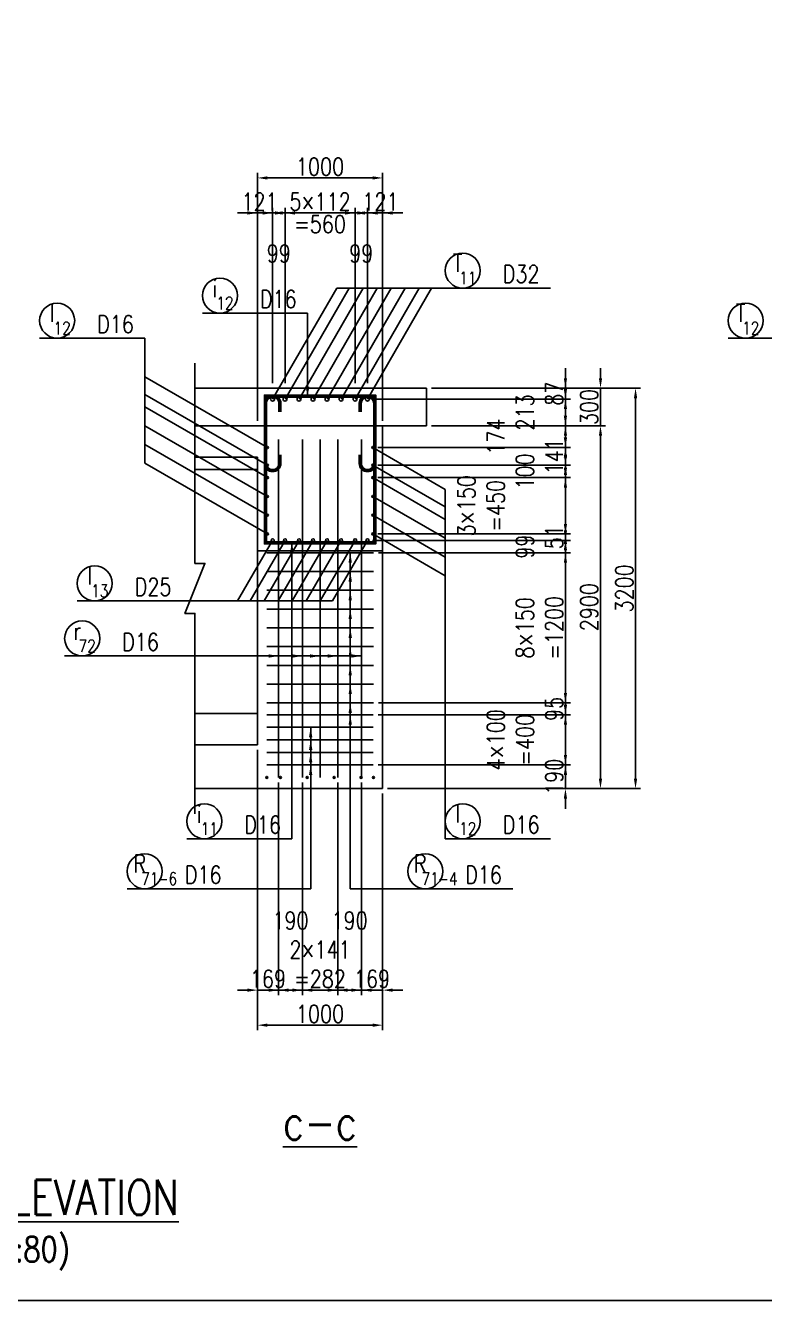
# Model space of a CAD drawing. Header units: millimetres. Extents: x -41433 to 131500, y -94900 to 39745.
# Drawn here: x 112797 to 118700, y -39900 to -29712 of the extents above; entities that cross this region are included whole.
import ezdxf
from ezdxf.enums import TextEntityAlignment as Align

# ---------------------------------------------------------------- set-up
doc = ezdxf.new("R2010")
doc.units = ezdxf.units.MM
doc.header["$LTSCALE"] = 160
doc.header["$MEASUREMENT"] = 0
doc.layers.get('0').update_dxf_attribs({"linetype": 'CONTINUOUS'})
doc.layers.get('DEFPOINTS').update_dxf_attribs({"color": 53, "linetype": 'CONTINUOUS'})
for name, color, linetype in [('DIM', 6, 'CONTINUOUS'), ('DIM-L', 6, 'CONTINUOUS'), ('GAIKEI-KEIKAKU', 4, 'CONTINUOUS'), ('TEKKIN-C', 3, 'CONTINUOUS'), ('TEKKIN-L', 2, 'CONTINUOUS'), ('TEKKIN-S', 3, 'CONTINUOUS'), ('TEXT', 4, 'CONTINUOUS'), ('TITLE', 3, 'CONTINUOUS')]:
    doc.layers.add(name, color=color, linetype=linetype)
doc.styles.add('DIM-TEXT', font='ROMANS', dxfattribs={"width": 0.8, "bigfont": 'EXTFONT'})
doc.styles.add('romans', font='romans.shx', dxfattribs={"bigfont": 'extfont.shx'})
doc.dimstyles.new('DIM40', dxfattribs={"dimscale": 40, "dimtxt": 3.5, "dimasz": 2, "dimexe": 1, "dimexo": 1, "dimgap": 0.5, "dimtad": 1, "dimdec": 0, "dimzin": 9, "dimdsep": 46, "dimtxsty": 'DIM-TEXT', "dimcen": 0, "dimclrt": 4, "dimaunit": 1, "dimadec": 4, "dimazin": 0, "dimtfac": 1, "dimtdec": 0, "dimtix": 1, "dimtmove": 2, "dimatfit": 0, "dimfxl": 1, "dimlwd": -1, "dimlwe": -1, "dimarcsym": 0})

# ---------------------------------------------------------------- blocks, each defined once
blk = doc.blocks.new('*D1051')
at = {"layer": 'DEFPOINTS', "color": 0, "transparency": 16777216}
for p in [(115576, -33925), (115576, -35125), (117110, -35125)]:
    blk.add_point(p, dxfattribs=at)
at = {"layer": 'DIM', "color": 0, "transparency": 16777216}
for p, q in [((115616, -33925), (117150, -33925)), ((117110, -34005), (117110, -35045)), ((115616, -35125), (117150, -35125))]:
    blk.add_line(p, q, dxfattribs=at)
for points in [[(117097, -34005), (117123, -34005), (117110, -33925)], [(117097, -35045), (117123, -35045), (117110, -35125)]]:
    blk.add_solid(points, dxfattribs=at)
at = {"layer": 'DIM', "color": 4, "transparency": 16777216, "insert": (116903, -34525), "char_height": 140, "attachment_point": 5, "rotation": 90, "style": 'DIM-TEXT'}
blk.add_mtext('8×150\\P=1200', dxfattribs=at)
blk = doc.blocks.new('ARROW_4')
at = {"color": 0}
blk.add_solid([(0, 0), (-1, 0.2), (-1, -0.2)], dxfattribs=at)
blk = doc.blocks.new('*D1050')
at = {"layer": 'DEFPOINTS', "color": 0, "transparency": 16777216}
for p in [(115529, -33826), (115576, -33925), (117110, -33826)]:
    blk.add_point(p, dxfattribs=at)
at = {"layer": 'DIM', "color": 0, "transparency": 16777216}
for p, q in [((117110, -33746), (117110, -33666)), ((115569, -33826), (117150, -33826)), ((115616, -33925), (117150, -33925)), ((117110, -33925), (117110, -33826)), ((117110, -34005), (117110, -34085))]:
    blk.add_line(p, q, dxfattribs=at)
for points in [[(117097, -33746), (117123, -33746), (117110, -33826)], [(117097, -34005), (117123, -34005), (117110, -33925)]]:
    blk.add_solid(points, dxfattribs=at)
at = {"layer": 'DIM', "color": 4, "transparency": 16777216, "insert": (116903, -33876), "char_height": 140, "attachment_point": 5, "rotation": 90, "style": 'DIM-TEXT'}
blk.add_mtext('99\\P ', dxfattribs=at)
blk = doc.blocks.new('*D1052')
at = {"layer": 'DEFPOINTS', "color": 0, "transparency": 16777216}
for p in [(115571, -33775), (117110, -33775), (115529, -33826)]:
    blk.add_point(p, dxfattribs=at)
at = {"layer": 'DIM', "color": 0, "transparency": 16777216}
for p, q in [((117110, -33695), (117110, -33615)), ((115611, -33775), (117150, -33775)), ((117110, -33826), (117110, -33775)), ((115569, -33826), (117150, -33826)), ((117110, -33906), (117110, -33986))]:
    blk.add_line(p, q, dxfattribs=at)
for points in [[(117097, -33695), (117123, -33695), (117110, -33775)], [(117097, -33906), (117123, -33906), (117110, -33826)]]:
    blk.add_solid(points, dxfattribs=at)
at = {"layer": 'DIM', "color": 4, "transparency": 16777216, "insert": (117020, -33801), "char_height": 140, "attachment_point": 5, "rotation": 90, "style": 'DIM-TEXT'}
blk.add_mtext('51', dxfattribs=at)
blk = doc.blocks.new('*D1053')
at = {"layer": 'DEFPOINTS', "color": 0, "transparency": 16777216}
for p in [(115571, -33325), (117110, -33325), (115571, -33775)]:
    blk.add_point(p, dxfattribs=at)
at = {"layer": 'DIM', "color": 0, "transparency": 16777216}
for p, q in [((117110, -33245), (117110, -33165)), ((115611, -33325), (117150, -33325)), ((117110, -33775), (117110, -33325)), ((115611, -33775), (117150, -33775)), ((117110, -33855), (117110, -33935))]:
    blk.add_line(p, q, dxfattribs=at)
for points in [[(117097, -33245), (117123, -33245), (117110, -33325)], [(117097, -33855), (117123, -33855), (117110, -33775)]]:
    blk.add_solid(points, dxfattribs=at)
at = {"layer": 'DIM', "color": 4, "transparency": 16777216, "insert": (116670, -33550), "char_height": 140, "attachment_point": 5, "rotation": 90, "style": 'DIM-TEXT'}
blk.add_mtext('3×150\\P=450\\P\\P ', dxfattribs=at)
blk = doc.blocks.new('*D1054')
at = {"layer": 'DEFPOINTS', "color": 0, "transparency": 16777216}
for p in [(115571, -33225), (117110, -33225), (115571, -33325)]:
    blk.add_point(p, dxfattribs=at)
at = {"layer": 'DIM', "color": 0, "transparency": 16777216}
for p, q in [((117110, -33145), (117110, -33065)), ((115611, -33225), (117150, -33225)), ((117110, -33325), (117110, -33225)), ((115611, -33325), (117150, -33325)), ((117110, -33405), (117110, -33485))]:
    blk.add_line(p, q, dxfattribs=at)
for points in [[(117097, -33145), (117123, -33145), (117110, -33225)], [(117097, -33405), (117123, -33405), (117110, -33325)]]:
    blk.add_solid(points, dxfattribs=at)
at = {"layer": 'DIM', "color": 4, "transparency": 16777216, "insert": (116903, -33275), "char_height": 140, "attachment_point": 5, "rotation": 90, "style": 'DIM-TEXT'}
blk.add_mtext('100\\P ', dxfattribs=at)
blk = doc.blocks.new('*D1055')
at = {"layer": 'DEFPOINTS', "color": 0, "transparency": 16777216}
for p in [(115571, -33084), (117110, -33084), (115571, -33225)]:
    blk.add_point(p, dxfattribs=at)
at = {"layer": 'DIM', "color": 0, "transparency": 16777216}
for p, q in [((117110, -33004), (117110, -32924)), ((115611, -33084), (117150, -33084)), ((117110, -33225), (117110, -33084)), ((115611, -33225), (117150, -33225)), ((117110, -33305), (117110, -33385))]:
    blk.add_line(p, q, dxfattribs=at)
for points in [[(117097, -33004), (117123, -33004), (117110, -33084)], [(117097, -33305), (117123, -33305), (117110, -33225)]]:
    blk.add_solid(points, dxfattribs=at)
at = {"layer": 'DIM', "color": 4, "transparency": 16777216, "insert": (117020, -33155), "char_height": 140, "attachment_point": 5, "rotation": 90, "style": 'DIM-TEXT'}
blk.add_mtext('141', dxfattribs=at)
blk = doc.blocks.new('*D1056')
at = {"layer": 'DEFPOINTS', "color": 0, "transparency": 16777216}
for p in [(116000, -32910), (117110, -32910), (115571, -33084)]:
    blk.add_point(p, dxfattribs=at)
at = {"layer": 'DIM', "color": 0, "transparency": 16777216}
for p, q in [((117110, -32830), (117110, -32750)), ((116040, -32910), (117150, -32910)), ((117110, -33084), (117110, -32910)), ((115611, -33084), (117150, -33084)), ((117110, -33164), (117110, -33244))]:
    blk.add_line(p, q, dxfattribs=at)
for points in [[(117097, -32830), (117123, -32830), (117110, -32910)], [(117097, -33164), (117123, -33164), (117110, -33084)]]:
    blk.add_solid(points, dxfattribs=at)
at = {"layer": 'DIM', "color": 4, "transparency": 16777216, "insert": (116787, -32997), "char_height": 140, "attachment_point": 5, "rotation": 90, "style": 'DIM-TEXT'}
blk.add_mtext('174\\P\\P ', dxfattribs=at)
blk = doc.blocks.new('*D1258')
at = {"layer": 'DEFPOINTS', "color": 0, "transparency": 16777216}
for p in [(114650, -35460), (115650, -35810), (114650, -37700)]:
    blk.add_point(p, dxfattribs=at)
at = {"layer": 'DIM', "color": 0, "transparency": 16777216}
for p, q in [((114650, -35500), (114650, -37740)), ((115650, -35850), (115650, -37740)), ((115570, -37700), (114730, -37700))]:
    blk.add_line(p, q, dxfattribs=at)
for points in [[(114730, -37687), (114730, -37713), (114650, -37700)], [(115570, -37687), (115570, -37713), (115650, -37700)]]:
    blk.add_solid(points, dxfattribs=at)
at = {"layer": 'DIM', "color": 4, "transparency": 16777216, "insert": (115150, -37610), "char_height": 140, "attachment_point": 5, "style": 'DIM-TEXT'}
blk.add_mtext('1000', dxfattribs=at)
blk = doc.blocks.new('*D1259')
at = {"layer": 'DEFPOINTS', "color": 0, "transparency": 16777216}
for p in [(115481, -35720), (115650, -35810), (115481, -37420)]:
    blk.add_point(p, dxfattribs=at)
at = {"layer": 'DIM', "color": 0, "transparency": 16777216}
for p, q in [((115481, -35760), (115481, -37460)), ((115650, -35850), (115650, -37460)), ((115401, -37420), (115321, -37420)), ((115650, -37420), (115481, -37420)), ((115730, -37420), (115810, -37420))]:
    blk.add_line(p, q, dxfattribs=at)
for points in [[(115401, -37407), (115401, -37433), (115481, -37420)], [(115730, -37407), (115730, -37433), (115650, -37420)]]:
    blk.add_solid(points, dxfattribs=at)
at = {"layer": 'DIM', "color": 4, "transparency": 16777216, "insert": (115565, -37330), "char_height": 140, "attachment_point": 5, "style": 'DIM-TEXT'}
blk.add_mtext('169', dxfattribs=at)
blk = doc.blocks.new('*D1260')
at = {"layer": 'DEFPOINTS', "color": 0, "transparency": 16777216}
for p in [(115291, -35720), (115481, -35720), (115291, -37420)]:
    blk.add_point(p, dxfattribs=at)
at = {"layer": 'DIM', "color": 0, "transparency": 16777216}
for p, q in [((115291, -35760), (115291, -37460)), ((115481, -35760), (115481, -37460)), ((115211, -37420), (115131, -37420)), ((115481, -37420), (115291, -37420)), ((115561, -37420), (115641, -37420))]:
    blk.add_line(p, q, dxfattribs=at)
for points in [[(115211, -37407), (115211, -37433), (115291, -37420)], [(115561, -37407), (115561, -37433), (115481, -37420)]]:
    blk.add_solid(points, dxfattribs=at)
at = {"layer": 'DIM', "color": 4, "transparency": 16777216, "insert": (115386, -37097), "char_height": 140, "attachment_point": 5, "style": 'DIM-TEXT'}
blk.add_mtext('190\\P \\P ', dxfattribs=at)
blk = doc.blocks.new('*D1261')
at = {"layer": 'DEFPOINTS', "color": 0, "transparency": 16777216}
for p in [(115009, -35720), (115291, -35720), (115009, -37420)]:
    blk.add_point(p, dxfattribs=at)
at = {"layer": 'DIM', "color": 0, "transparency": 16777216}
for p, q in [((115009, -35760), (115009, -37460)), ((115291, -35760), (115291, -37460)), ((114929, -37420), (114849, -37420)), ((115291, -37420), (115009, -37420)), ((115371, -37420), (115451, -37420))]:
    blk.add_line(p, q, dxfattribs=at)
for points in [[(114929, -37407), (114929, -37433), (115009, -37420)], [(115371, -37407), (115371, -37433), (115291, -37420)]]:
    blk.add_solid(points, dxfattribs=at)
at = {"layer": 'DIM', "color": 4, "transparency": 16777216, "insert": (115150, -37213), "char_height": 140, "attachment_point": 5, "style": 'DIM-TEXT'}
blk.add_mtext('2×141\\P=282', dxfattribs=at)
blk = doc.blocks.new('*D1262')
at = {"layer": 'DEFPOINTS', "color": 0, "transparency": 16777216}
for p in [(114819, -35720), (115009, -35720), (115009, -37420)]:
    blk.add_point(p, dxfattribs=at)
at = {"layer": 'DIM', "color": 0, "transparency": 16777216}
for p, q in [((114819, -35760), (114819, -37460)), ((115009, -35760), (115009, -37460)), ((114739, -37420), (114659, -37420)), ((114819, -37420), (115009, -37420)), ((115089, -37420), (115169, -37420))]:
    blk.add_line(p, q, dxfattribs=at)
for points in [[(114739, -37407), (114739, -37433), (114819, -37420)], [(115089, -37407), (115089, -37433), (115009, -37420)]]:
    blk.add_solid(points, dxfattribs=at)
at = {"layer": 'DIM', "color": 4, "transparency": 16777216, "insert": (114914, -37097), "char_height": 140, "attachment_point": 5, "style": 'DIM-TEXT'}
blk.add_mtext('190\\P \\P ', dxfattribs=at)
blk = doc.blocks.new('*D1263')
at = {"layer": 'DEFPOINTS', "color": 0, "transparency": 16777216}
for p in [(114650, -35460), (114819, -35720), (114819, -37420)]:
    blk.add_point(p, dxfattribs=at)
at = {"layer": 'DIM', "color": 0, "transparency": 16777216}
for p, q in [((114650, -35500), (114650, -37460)), ((114819, -35760), (114819, -37460)), ((114570, -37420), (114490, -37420)), ((114650, -37420), (114819, -37420)), ((114899, -37420), (114979, -37420))]:
    blk.add_line(p, q, dxfattribs=at)
for points in [[(114570, -37407), (114570, -37433), (114650, -37420)], [(114899, -37407), (114899, -37433), (114819, -37420)]]:
    blk.add_solid(points, dxfattribs=at)
at = {"layer": 'DIM', "color": 4, "transparency": 16777216, "insert": (114734, -37330), "char_height": 140, "attachment_point": 5, "style": 'DIM-TEXT'}
blk.add_mtext('169', dxfattribs=at)
blk = doc.blocks.new('*D1264')
at = {"layer": 'DEFPOINTS', "color": 0, "transparency": 16777216}
for p in [(115576, -35125), (115574, -35220), (117110, -35220)]:
    blk.add_point(p, dxfattribs=at)
at = {"layer": 'DIM', "color": 0, "transparency": 16777216}
for p, q in [((117110, -35045), (117110, -34965)), ((115616, -35125), (117150, -35125)), ((117110, -35125), (117110, -35220)), ((115614, -35220), (117150, -35220)), ((117110, -35300), (117110, -35380))]:
    blk.add_line(p, q, dxfattribs=at)
for points in [[(117097, -35045), (117123, -35045), (117110, -35125)], [(117097, -35300), (117123, -35300), (117110, -35220)]]:
    blk.add_solid(points, dxfattribs=at)
at = {"layer": 'DIM', "color": 4, "transparency": 16777216, "insert": (117020, -35173), "char_height": 140, "attachment_point": 5, "rotation": 90, "style": 'DIM-TEXT'}
blk.add_mtext('95', dxfattribs=at)
blk = doc.blocks.new('*D1265')
at = {"layer": 'DEFPOINTS', "color": 0, "transparency": 16777216}
for p in [(115574, -35220), (115574, -35620), (117110, -35620)]:
    blk.add_point(p, dxfattribs=at)
at = {"layer": 'DIM', "color": 0, "transparency": 16777216}
for p, q in [((117110, -35140), (117110, -35060)), ((115614, -35220), (117150, -35220)), ((117110, -35220), (117110, -35620)), ((115614, -35620), (117150, -35620)), ((117110, -35700), (117110, -35780))]:
    blk.add_line(p, q, dxfattribs=at)
for points in [[(117097, -35140), (117123, -35140), (117110, -35220)], [(117097, -35700), (117123, -35700), (117110, -35620)]]:
    blk.add_solid(points, dxfattribs=at)
at = {"layer": 'DIM', "color": 4, "transparency": 16777216, "insert": (116787, -35420), "char_height": 140, "attachment_point": 5, "rotation": 90, "style": 'DIM-TEXT'}
blk.add_mtext('4×100\\P=400\\P ', dxfattribs=at)
blk = doc.blocks.new('*D1266')
at = {"layer": 'DEFPOINTS', "color": 0, "transparency": 16777216}
for p in [(115574, -35620), (115650, -35810), (117110, -35810)]:
    blk.add_point(p, dxfattribs=at)
at = {"layer": 'DIM', "color": 0, "transparency": 16777216}
for p, q in [((117110, -35540), (117110, -35460)), ((115614, -35620), (117150, -35620)), ((117110, -35620), (117110, -35810)), ((115690, -35810), (117150, -35810)), ((117110, -35890), (117110, -35970))]:
    blk.add_line(p, q, dxfattribs=at)
for points in [[(117097, -35540), (117123, -35540), (117110, -35620)], [(117097, -35890), (117123, -35890), (117110, -35810)]]:
    blk.add_solid(points, dxfattribs=at)
at = {"layer": 'DIM', "color": 4, "transparency": 16777216, "insert": (117020, -35715), "char_height": 140, "attachment_point": 5, "rotation": 90, "style": 'DIM-TEXT'}
blk.add_mtext('190', dxfattribs=at)
blk = doc.blocks.new('*D1267')
at = {"layer": 'DEFPOINTS', "color": 0, "transparency": 16777216}
for p in [(116000, -32610), (116000, -32910), (117390, -32910)]:
    blk.add_point(p, dxfattribs=at)
at = {"layer": 'DIM', "color": 0, "transparency": 16777216}
for p, q in [((117390, -32530), (117390, -32450)), ((116040, -32610), (117430, -32610)), ((117390, -32610), (117390, -32910)), ((116040, -32910), (117430, -32910)), ((117390, -32990), (117390, -33070))]:
    blk.add_line(p, q, dxfattribs=at)
for points in [[(117377, -32530), (117403, -32530), (117390, -32610)], [(117377, -32990), (117403, -32990), (117390, -32910)]]:
    blk.add_solid(points, dxfattribs=at)
at = {"layer": 'DIM', "color": 4, "transparency": 16777216, "insert": (117300, -32760), "char_height": 140, "attachment_point": 5, "rotation": 90, "style": 'DIM-TEXT'}
blk.add_mtext('300', dxfattribs=at)
blk = doc.blocks.new('*D1268')
at = {"layer": 'DEFPOINTS', "color": 0, "transparency": 16777216}
for p in [(116000, -32910), (115650, -35810), (117390, -35810)]:
    blk.add_point(p, dxfattribs=at)
at = {"layer": 'DIM', "color": 0, "transparency": 16777216}
for p, q in [((116040, -32910), (117430, -32910)), ((117390, -32990), (117390, -35730)), ((115690, -35810), (117430, -35810))]:
    blk.add_line(p, q, dxfattribs=at)
for points in [[(117377, -32990), (117403, -32990), (117390, -32910)], [(117377, -35730), (117403, -35730), (117390, -35810)]]:
    blk.add_solid(points, dxfattribs=at)
at = {"layer": 'DIM', "color": 4, "transparency": 16777216, "insert": (117300, -34360), "char_height": 140, "attachment_point": 5, "rotation": 90, "style": 'DIM-TEXT'}
blk.add_mtext('2900', dxfattribs=at)
blk = doc.blocks.new('*D1269')
at = {"layer": 'DEFPOINTS', "color": 0, "transparency": 16777216}
for p in [(116000, -32610), (115650, -35810), (117670, -35810)]:
    blk.add_point(p, dxfattribs=at)
at = {"layer": 'DIM', "color": 0, "transparency": 16777216}
for p, q in [((116040, -32610), (117710, -32610)), ((117670, -32690), (117670, -35730)), ((115690, -35810), (117710, -35810))]:
    blk.add_line(p, q, dxfattribs=at)
for points in [[(117657, -32690), (117683, -32690), (117670, -32610)], [(117657, -35730), (117683, -35730), (117670, -35810)]]:
    blk.add_solid(points, dxfattribs=at)
at = {"layer": 'DIM', "color": 4, "transparency": 16777216, "insert": (117580, -34210), "char_height": 140, "attachment_point": 5, "rotation": 90, "style": 'DIM-TEXT'}
blk.add_mtext('3200', dxfattribs=at)
blk = doc.blocks.new('*D1219')
at = {"layer": 'DEFPOINTS', "color": 0, "transparency": 16777216}
for p in [(115529, -32697), (116000, -32610), (117110, -32697)]:
    blk.add_point(p, dxfattribs=at)
at = {"layer": 'DIM', "color": 0, "transparency": 16777216}
for p, q in [((117110, -32530), (117110, -32450)), ((115569, -32697), (117150, -32697)), ((116040, -32610), (117150, -32610)), ((117110, -32610), (117110, -32697)), ((117110, -32777), (117110, -32857))]:
    blk.add_line(p, q, dxfattribs=at)
for points in [[(117097, -32530), (117123, -32530), (117110, -32610)], [(117097, -32777), (117123, -32777), (117110, -32697)]]:
    blk.add_solid(points, dxfattribs=at)
at = {"layer": 'DIM', "color": 4, "transparency": 16777216, "insert": (117020, -32654), "char_height": 140, "attachment_point": 5, "rotation": 90, "style": 'DIM-TEXT'}
blk.add_mtext('87', dxfattribs=at)
blk = doc.blocks.new('*D1220')
at = {"layer": 'DEFPOINTS', "color": 0, "transparency": 16777216}
for p in [(115529, -32697), (116000, -32910), (117110, -32910)]:
    blk.add_point(p, dxfattribs=at)
at = {"layer": 'DIM', "color": 0, "transparency": 16777216}
for p, q in [((117110, -32617), (117110, -32537)), ((115569, -32697), (117150, -32697)), ((117110, -32697), (117110, -32910)), ((116040, -32910), (117150, -32910)), ((117110, -32990), (117110, -33070))]:
    blk.add_line(p, q, dxfattribs=at)
for points in [[(117097, -32617), (117123, -32617), (117110, -32697)], [(117097, -32990), (117123, -32990), (117110, -32910)]]:
    blk.add_solid(points, dxfattribs=at)
at = {"layer": 'DIM', "color": 4, "transparency": 16777216, "insert": (116903, -32804), "char_height": 140, "attachment_point": 5, "rotation": 90, "style": 'DIM-TEXT'}
blk.add_mtext('213\\P ', dxfattribs=at)
blk = doc.blocks.new('*D1288')
at = {"layer": 'DEFPOINTS', "color": 0, "transparency": 16777216}
for p in [(114650, -30930), (114650, -32910), (115650, -32910)]:
    blk.add_point(p, dxfattribs=at)
at = {"layer": 'DIM', "color": 0, "transparency": 16777216}
for p, q in [((114650, -32870), (114650, -30890)), ((115570, -30930), (114730, -30930)), ((115650, -32870), (115650, -30890))]:
    blk.add_line(p, q, dxfattribs=at)
for points in [[(114730, -30917), (114730, -30943), (114650, -30930)], [(115570, -30917), (115570, -30943), (115650, -30930)]]:
    blk.add_solid(points, dxfattribs=at)
at = {"layer": 'DIM', "color": 4, "transparency": 16777216, "insert": (115150, -30840), "char_height": 140, "attachment_point": 5, "style": 'DIM-TEXT'}
blk.add_mtext('1000', dxfattribs=at)
blk = doc.blocks.new('*D1289')
at = {"layer": 'DEFPOINTS', "color": 0, "transparency": 16777216}
for p in [(115529, -31210), (115529, -32610), (115650, -32910)]:
    blk.add_point(p, dxfattribs=at)
at = {"layer": 'DIM', "color": 0, "transparency": 16777216}
for p, q in [((115529, -32570), (115529, -31170)), ((115650, -32870), (115650, -31170)), ((115449, -31210), (115369, -31210)), ((115650, -31210), (115529, -31210)), ((115730, -31210), (115810, -31210))]:
    blk.add_line(p, q, dxfattribs=at)
for points in [[(115449, -31197), (115449, -31223), (115529, -31210)], [(115730, -31197), (115730, -31223), (115650, -31210)]]:
    blk.add_solid(points, dxfattribs=at)
at = {"layer": 'DIM', "color": 4, "transparency": 16777216, "insert": (115632, -31120), "char_height": 140, "attachment_point": 5, "style": 'DIM-TEXT'}
blk.add_mtext('121', dxfattribs=at)
blk = doc.blocks.new('*D1290')
at = {"layer": 'DEFPOINTS', "color": 0, "transparency": 16777216}
for p in [(115430, -31210), (115430, -32610), (115529, -32610)]:
    blk.add_point(p, dxfattribs=at)
at = {"layer": 'DIM', "color": 0, "transparency": 16777216}
for p, q in [((115430, -32570), (115430, -31170)), ((115529, -32570), (115529, -31170)), ((115350, -31210), (115270, -31210)), ((115529, -31210), (115430, -31210)), ((115609, -31210), (115689, -31210))]:
    blk.add_line(p, q, dxfattribs=at)
for points in [[(115350, -31197), (115350, -31223), (115430, -31210)], [(115609, -31197), (115609, -31223), (115529, -31210)]]:
    blk.add_solid(points, dxfattribs=at)
at = {"layer": 'DIM', "color": 4, "transparency": 16777216, "insert": (115479, -31417), "char_height": 140, "attachment_point": 5, "style": 'DIM-TEXT'}
blk.add_mtext('\\P99', dxfattribs=at)
blk = doc.blocks.new('*D1291')
at = {"layer": 'DEFPOINTS', "color": 0, "transparency": 16777216}
for p in [(114870, -31210), (114870, -32610), (115430, -32610)]:
    blk.add_point(p, dxfattribs=at)
at = {"layer": 'DIM', "color": 0, "transparency": 16777216}
for p, q in [((114870, -32570), (114870, -31170)), ((115430, -32570), (115430, -31170)), ((114790, -31210), (114710, -31210)), ((115430, -31210), (114870, -31210)), ((115510, -31210), (115590, -31210))]:
    blk.add_line(p, q, dxfattribs=at)
for points in [[(114790, -31197), (114790, -31223), (114870, -31210)], [(115510, -31197), (115510, -31223), (115430, -31210)]]:
    blk.add_solid(points, dxfattribs=at)
at = {"layer": 'DIM', "color": 4, "transparency": 16777216, "char_height": 140, "attachment_point": 5, "style": 'DIM-TEXT'}
for s, insert in [('5×112', (115150, -31120)), ('=560', (115150, -31300))]:
    blk.add_mtext(s, dxfattribs=dict(at, insert=insert))
blk = doc.blocks.new('*D1292')
at = {"layer": 'DEFPOINTS', "color": 0, "transparency": 16777216}
for p in [(114771, -31210), (114771, -32610), (114870, -32610)]:
    blk.add_point(p, dxfattribs=at)
at = {"layer": 'DIM', "color": 0, "transparency": 16777216}
for p, q in [((114771, -32570), (114771, -31170)), ((114870, -32570), (114870, -31170)), ((114691, -31210), (114611, -31210)), ((114870, -31210), (114771, -31210)), ((114950, -31210), (115030, -31210))]:
    blk.add_line(p, q, dxfattribs=at)
for points in [[(114691, -31197), (114691, -31223), (114771, -31210)], [(114950, -31197), (114950, -31223), (114870, -31210)]]:
    blk.add_solid(points, dxfattribs=at)
at = {"layer": 'DIM', "color": 4, "transparency": 16777216, "insert": (114820, -31417), "char_height": 140, "attachment_point": 5, "style": 'DIM-TEXT'}
blk.add_mtext('\\P99', dxfattribs=at)
blk = doc.blocks.new('*D1293')
at = {"layer": 'DEFPOINTS', "color": 0, "transparency": 16777216}
for p in [(114650, -31210), (114771, -32610), (114650, -32910)]:
    blk.add_point(p, dxfattribs=at)
at = {"layer": 'DIM', "color": 0, "transparency": 16777216}
for p, q in [((114650, -32870), (114650, -31170)), ((114771, -32570), (114771, -31170)), ((114570, -31210), (114490, -31210)), ((114771, -31210), (114650, -31210)), ((114851, -31210), (114931, -31210))]:
    blk.add_line(p, q, dxfattribs=at)
for points in [[(114570, -31197), (114570, -31223), (114650, -31210)], [(114851, -31197), (114851, -31223), (114771, -31210)]]:
    blk.add_solid(points, dxfattribs=at)
at = {"layer": 'DIM', "color": 4, "transparency": 16777216, "insert": (114667, -31120), "char_height": 140, "attachment_point": 5, "style": 'DIM-TEXT'}
blk.add_mtext('121', dxfattribs=at)

msp = doc.modelspace()

# ---------------------------------------------------------------- linework, layer by layer
at = {"layer": 'DEFPOINTS', "flags": 128}
msp.add_lwpolyline([(131500, -19500), (100000, -19500), (100000, -39900), (131500, -39900)], close=True, dxfattribs=at)
at = {"layer": 'DEFPOINTS'}
for points in [[(115463, -32799), (115463, -32731, -1), (115595, -32731), (115595, -33855), (114705, -33855), (114705, -32731, -1), (114837, -32731), (114837, -32799)], [(115463, -33143), (115463, -33211, 1), (115595, -33211), (115595, -32665), (114705, -32665), (114705, -33211, 1), (114837, -33211), (114837, -33143)], [(115479, -32799), (115479, -32731, -1), (115579, -32731), (115579, -33839), (114721, -33839), (114721, -32731, -1), (114821, -32731), (114821, -32799)], [(115479, -33143), (115479, -33211, 1), (115579, -33211), (115579, -32681), (114721, -32681), (114721, -33211, 1), (114821, -33211), (114821, -33143)]]:
    msp.add_lwpolyline(points, format="xyb", dxfattribs=at)
for centre, radius in [((114724, -35720), 8), ((114724, -35720), 4), ((114832.8, -35720), 8), ((114832.8, -35720), 4), ((115047.67, -35720), 8), ((115047.67, -35720), 4), ((115262.33, -35720), 8), ((115262.33, -35720), 4), ((115477.2, -35720), 8), ((115477.2, -35720), 4), ((115576, -35720), 8), ((115576, -35720), 4)]:
    msp.add_circle(centre, radius, dxfattribs=at)
at = {"layer": 'DIM-L'}
for p, q in [((114771, -32697), (115283.11, -31810)), ((114870, -32697), (115382.11, -31810)), ((114982, -32697), (115494.11, -31810)), ((115094, -32697), (115606.11, -31810)), ((115206, -32697), (115718.11, -31810)), ((115283.11, -31810), (116150, -31810)), ((115318, -32697), (115830.11, -31810)), ((115430, -32697), (115942.11, -31810)), ((115529, -32697), (116041.11, -31810)), ((116990, -31810), (116150, -31810)), ((115050, -32010), (114210, -32010)), ((115050, -32673), (115050, -32010)), ((113750, -32210), (112910, -32210)), ((113750, -32210), (113750, -33209.77)), ((119250, -32210), (118410, -32210)), ((113750, -32518.77), (114729, -33084)), ((113750, -32659.77), (114729, -33225)), ((113750, -32759.77), (114729, -33325)), ((113750, -32909.77), (114729, -33475)), ((113750, -33059.77), (114729, -33625)), ((115571, -33084), (116150, -33418.29)), ((113750, -33209.77), (114729, -33775)), ((115571, -33225), (116150, -33559.29)), ((115571, -33325), (116150, -33659.29)), ((115571, -33475), (116150, -33809.29)), ((116150, -33418.29), (116150, -36210)), ((115571, -33625), (116150, -33959.29)), ((115571, -33775), (116150, -34109.29)), ((114771, -33826.5), (114491.85, -34310)), ((114870, -33826.5), (114590.85, -34310)), ((114982, -33826.5), (114702.85, -34310)), ((115094, -33826.5), (114814.85, -34310)), ((114925, -33847), (114925, -36210)), ((115206, -33826.5), (114926.85, -34310)), ((115318, -33826.5), (115038.85, -34310)), ((115430, -33826.5), (115150.85, -34310)), ((115529, -33826.5), (115249.85, -34310)), ((115391, -33925), (115391, -36610)), ((114050, -34310), (113210, -34310)), ((115249.85, -34310), (114050, -34310)), ((113950, -34750), (113110, -34750)), ((115481, -34750), (113950, -34750)), ((115075, -35320), (115075, -36610)), ((114925, -36210), (114085, -36210)), ((116990, -36210), (116150, -36210)), ((114450, -36610), (113610, -36610)), ((115075, -36610), (114450, -36610)), ((115850, -36610), (115391, -36610)), ((116690, -36610), (115850, -36610))]:
    msp.add_line(p, q, dxfattribs=at)
at = {"layer": 'DIM-L', "flags": 128}
msp.add_lwpolyline([(114150, -32410), (114150, -34010), (114230, -34010), (114070, -34410), (114150, -34410), (114150, -36010)], dxfattribs=at)
at = {"layer": 'DIM-L'}
for centre in [(116290, -31670), (114350, -31870), (113050, -32070), (118550, -32070), (113350, -34170), (113250, -34610), (114225, -36070), (116290, -36070), (113750, -36470), (115990, -36470)]:
    msp.add_circle(centre, 140, dxfattribs=at)
for points in [[(115404.33, -34005), (115377.67, -34005), (115391, -33925)], [(115404.33, -34155), (115377.67, -34155), (115391, -34075)], [(115404.33, -34305), (115377.67, -34305), (115391, -34225)], [(115404.33, -34455), (115377.67, -34455), (115391, -34375)], [(115404.33, -34605), (115377.67, -34605), (115391, -34525)], [(114739, -34763.33), (114739, -34736.67), (114819, -34750)], [(114929, -34763.33), (114929, -34736.67), (115009, -34750)], [(115070, -34763.33), (115070, -34736.67), (115150, -34750)], [(115211, -34763.33), (115211, -34736.67), (115291, -34750)], [(115404.33, -34755), (115377.67, -34755), (115391, -34675)], [(115401, -34763.33), (115401, -34736.67), (115481, -34750)], [(115404.33, -34905), (115377.67, -34905), (115391, -34825)], [(115404.33, -35055), (115377.67, -35055), (115391, -34975)], [(115404.33, -35205), (115377.67, -35205), (115391, -35125)], [(115404.33, -35300), (115377.67, -35300), (115391, -35220)], [(115088.33, -35400), (115061.67, -35400), (115075, -35320)], [(115088.33, -35500), (115061.67, -35500), (115075, -35420)], [(115088.33, -35600), (115061.67, -35600), (115075, -35520)], [(115088.33, -35700), (115061.67, -35700), (115075, -35620)]]:
    msp.add_solid(points, dxfattribs=at)
at = {"layer": 'GAIKEI-KEIKAKU'}
for p, q in [((116000, -32610), (114150, -32610)), ((116000, -32610), (116000, -32910)), ((116000, -32910), (114150, -32910)), ((115650, -32910), (115650, -35810)), ((114650, -33160), (114150, -33160)), ((114650, -33160), (114650, -35460)), ((114650, -33260), (114150, -33260)), ((115650, -33910), (114650, -33910)), ((114650, -35210), (114150, -35210)), ((114650, -35460), (114150, -35460)), ((115650, -35810), (114150, -35810))]:
    msp.add_line(p, q, dxfattribs=at)
at = {"layer": 'TEKKIN-C'}
for p, q in [((114819, -35720), (114819, -33020)), ((115009, -35720), (115009, -33020)), ((115150, -35720), (115150, -33020)), ((115291, -35720), (115291, -33020)), ((115481, -35720), (115481, -33020))]:
    msp.add_line(p, q, dxfattribs=at)
for centre, radius in [((114771, -32697), 16), ((114870, -32697), 16), ((114982, -32697), 16), ((115094, -32697), 16), ((115206, -32697), 16), ((115318, -32697), 16), ((115430, -32697), 16), ((115529, -32697), 16), ((114729, -33084), 8), ((115571, -33084), 8), ((114729, -33225), 8), ((115571, -33225), 8), ((114729, -33325), 8), ((115571, -33325), 8), ((114729, -33475), 8), ((115571, -33475), 8), ((114729, -33625), 8), ((115571, -33625), 8), ((114729, -33775), 8), ((114771, -33826.5), 12.5), ((114870, -33826.5), 12.5), ((114982, -33826.5), 12.5), ((115094, -33826.5), 12.5), ((115206, -33826.5), 12.5), ((115318, -33826.5), 12.5), ((115430, -33826.5), 12.5), ((115529, -33826.5), 12.5), ((115571, -33775), 8)]:
    msp.add_circle(centre, radius, dxfattribs=at)
at = {"layer": 'TEKKIN-L'}
for p, q in [((115576, -33925), (114724, -33925)), ((115576, -34075), (114724, -34075)), ((115576, -34225), (114724, -34225)), ((115576, -34375), (114724, -34375)), ((115576, -34525), (114724, -34525)), ((115576, -34675), (114724, -34675)), ((115576, -34825), (114724, -34825)), ((115576, -34975), (114724, -34975)), ((115576, -35125), (114724, -35125)), ((115574, -35220), (114726, -35220)), ((115574, -35320), (114726, -35320)), ((115574, -35420), (114726, -35420)), ((115574, -35520), (114726, -35520)), ((115574, -35620), (114726, -35620))]:
    msp.add_line(p, q, dxfattribs=at)
at = {"layer": 'TEKKIN-S'}
for points in [[(115471, -32799), (115471, -32731, -1), (115587, -32731), (115587, -33847), (114713, -33847), (114713, -32731, -1), (114829, -32731), (114829, -32799)], [(115471, -33143), (115471, -33211, 1), (115587, -33211), (115587, -32673), (114713, -32673), (114713, -33211, 1), (114829, -33211), (114829, -33143)]]:
    msp.add_lwpolyline(points, format="xyb", dxfattribs=at)

# ---------------------------------------------------------------- block references
at = {"layer": 'DIM-L', "xscale": -76, "yscale": 76, "zscale": 76}
for p, rotation in [((115050, -32673), 90), ((114925, -33847), 270)]:
    msp.add_blockref('ARROW_4', p, dxfattribs=dict(at, rotation=rotation))

# ---------------------------------------------------------------- texts
at = {"layer": 'TEXT', "style": 'romans', "width": 0.8}
for s, height, p in [('T', 140, (116250, -31610)), ('11', 100, (116330, -31730)), ('i', 140, (114310, -31810)), ('12', 100, (114390, -31930)), ('I', 140, (113010, -32010)), ('T', 140, (118510, -32010)), ('12', 100, (113090, -32130)), ('12', 100, (118590, -32130)), ('I', 140, (113310, -34110)), ('13', 100, (113390, -34230)), ('r', 140, (113210, -34550)), ('72', 100, (113290, -34670)), ('i', 140, (114185, -36010)), ('I', 140, (116250, -36010)), ('11', 100, (114265, -36130)), ('12', 100, (116330, -36130)), ('R', 140, (113710, -36410)), ('R', 140, (115950, -36410)), ('71', 100, (113790, -36530)), ('-6', 100, (113930, -36530)), ('71', 100, (116030, -36530)), ('-4', 100, (116170, -36530))]:
    msp.add_text(s, height=height, rotation=0.000107, dxfattribs=at).set_placement(p, align=Align.MIDDLE)
for s, p in [('D32', (116610, -31810)), ('D16', (114670, -32010)), ('D16', (113370, -32210)), ('D25', (113670, -34310)), ('D16', (113570, -34750)), ('D16', (114545, -36210)), ('D16', (116610, -36210)), ('D16', (114070, -36610)), ('D16', (116310, -36610))]:
    msp.add_text(s, height=140, rotation=0.000107, dxfattribs=at).set_placement(p, align=Align.BOTTOM_LEFT)
at = {"layer": 'TITLE', "style": 'romans', "width": 0.8}
for s, height, p in [('%%Uc-c', 280, (115150, -38700)), ('%%USECTIONAL ELEVATION', 280, (112400, -39300)), ('(SCALE=1:80)', 200, (112400, -39650))]:
    msp.add_text(s, height=height, dxfattribs=at).set_placement(p, align=Align.BOTTOM_CENTER)

# ---------------------------------------------------------------- dimensions: what is measured, and where the dimension line sits
at = {"layer": 'DIM'}
for base, p1, p2, angle, picture, middle in [((114650, -30930), (115650, -32910), (114650, -32910), 180, '*D1288', (115150, -30840)), ((117110, -32697), (116000, -32610), (115529, -32697), 90, '*D1219', (117020, -32653.5)), ((117390, -32910), (116000, -32610), (116000, -32910), 90, '*D1267', (117300, -32760)), ((117670, -35810), (116000, -32610), (115650, -35810), 90, '*D1269', (117580, -34210)), ((117110, -33084), (115571, -33225), (115571, -33084), 90, '*D1055', (117020, -33154.5)), ((117390, -35810), (116000, -32910), (115650, -35810), 90, '*D1268', (117300, -34360)), ((117110, -33775), (115529, -33826), (115571, -33775), 90, '*D1052', (117020, -33800.5)), ((117110, -35220), (115576, -35125), (115574, -35220), 90, '*D1264', (117020, -35172.5)), ((114650, -37700), (115650, -35810), (114650, -35460), 180, '*D1258', (115150, -37610)), ((117110, -35810), (115574, -35620), (115650, -35810), 90, '*D1266', (117020, -35715)), ((115481, -37420), (115650, -35810), (115481, -35720), 180, '*D1259', (115565.5, -37330))]:
    dim = msp.add_linear_dim(base=base, p1=p1, p2=p2, angle=angle, dimstyle='DIM40', dxfattribs=at)
    dim.commit()
    dim.dimension.update_dxf_attribs({"geometry": picture, "text_midpoint": middle})
for base, p1, p2, picture, middle in [((114650, -31210), (114771, -32610), (114650, -32910), '*D1293', (114667.5, -31120)), ((115529, -31210), (115650, -32910), (115529, -32610), '*D1289', (115632.5, -31120))]:
    dim = msp.add_linear_dim(base=base, p1=p1, p2=p2, angle=180, dimstyle='DIM40', dxfattribs=at)
    dim.commit()
    dim.dimension.update_dxf_attribs({"geometry": picture, "text_midpoint": middle, "dimtype": 160})
for base, p1, p2, angle, text, picture, middle in [((114870, -31210), (115430, -32610), (114870, -32610), 180, '5×112\\X=<>', '*D1291', (115150, -31210)), ((114771, -31210), (114870, -32610), (114771, -32610), 180, '\\X\\P<>', '*D1292', (114820.5, -31210)), ((115430, -31210), (115529, -32610), (115430, -32610), 180, '\\X\\P<>', '*D1290', (115479.5, -31210)), ((117110, -32910), (115529, -32697), (116000, -32910), 90, '<>\\P ', '*D1220', (116903.33, -32803.5)), ((117110, -32910), (115571, -33084), (116000, -32910), 90, '<>\\P\\P ', '*D1056', (116786.67, -32997)), ((117110, -33225), (115571, -33325), (115571, -33225), 90, '<>\\P ', '*D1054', (116903.33, -33275)), ((117110, -33325), (115571, -33775), (115571, -33325), 90, '3×150\\P=<>\\P\\P ', '*D1053', (116670, -33550)), ((117110, -33826), (115576, -33925), (115529, -33826), 90, '<>\\P ', '*D1050', (116903.33, -33875.5)), ((117110, -35125), (115576, -33925), (115576, -35125), 90, '8×150\\P=<>', '*D1051', (116903.33, -34525)), ((117110, -35620), (115574, -35220), (115574, -35620), 90, '4×100\\P=<>\\P ', '*D1265', (116786.67, -35420)), ((115009, -37420), (115291, -35720), (115009, -35720), 180, '2×141\\P=<>', '*D1261', (115150, -37213.33)), ((115291, -37420), (115481, -35720), (115291, -35720), 180, '<>\\P \\P ', '*D1260', (115386, -37096.67))]:
    dim = msp.add_linear_dim(base=base, p1=p1, p2=p2, angle=angle, text=text, dimstyle='DIM40', dxfattribs=at)
    dim.commit()
    dim.dimension.update_dxf_attribs({"geometry": picture, "text_midpoint": middle})
dim = msp.add_linear_dim(base=(114819, -37420), p1=(114650, -35460), p2=(114819, -35720), dimstyle='DIM40', dxfattribs=at)
dim.commit()
dim.dimension.update_dxf_attribs({"geometry": '*D1263', "text_midpoint": (114734.5, -37330)})
dim = msp.add_linear_dim(base=(115009, -37420), p1=(114819, -35720), p2=(115009, -35720), text='<>\\P \\P ', dimstyle='DIM40', dxfattribs=at)
dim.commit()
dim.dimension.update_dxf_attribs({"geometry": '*D1262', "text_midpoint": (114914, -37096.67)})

doc.saveas('drawing.dxf')
